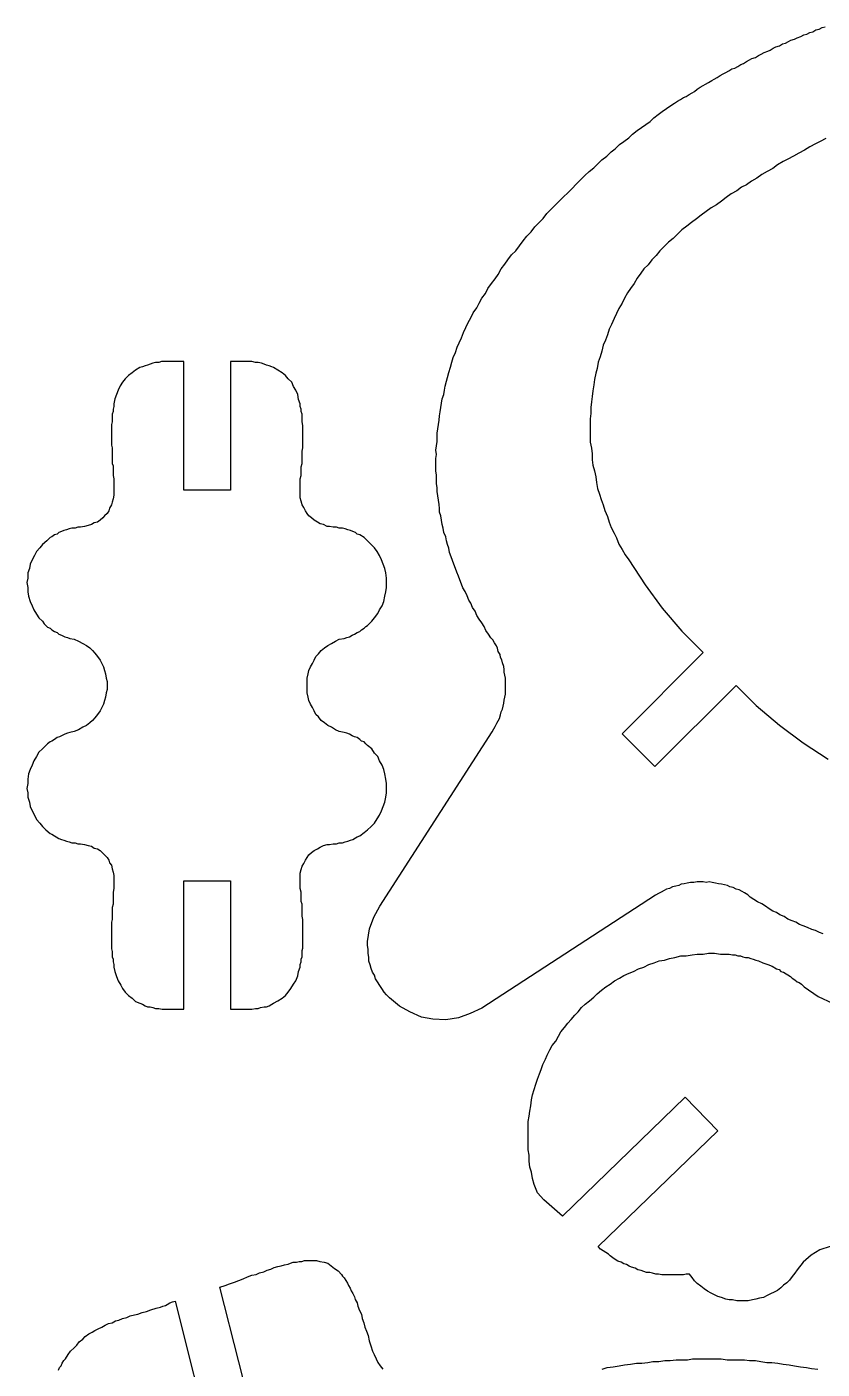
# Model space of a CAD drawing. Extents: x 3 to 449, y 3 to 233.
# Drawn here: x 3 to 54.7, y 129.4 to 216.5 of the extents above; entities that cross this region are included whole.
import ezdxf

# ---------------------------------------------------------------- set-up
doc = ezdxf.new("R2010")
doc.units = 0
doc.layers.add('DEFAULT_LAYER', color=1, linetype='CONTINUOUS')

msp = doc.modelspace()

# ---------------------------------------------------------------- linework, layer by layer
at = {"layer": 'DEFAULT_LAYER'}
for points in [[(54.749, 157.644), (54.511, 157.723), (54.234, 157.842), (53.996, 157.921), (53.719, 158.04), (53.441, 158.159), (53.204, 158.238), (52.966, 158.397), (52.729, 158.476), (52.451, 158.595), (52.214, 158.753), (51.936, 158.872), (51.699, 159.03), (51.461, 159.11), (51.223, 159.268), (50.986, 159.427), (50.748, 159.585), (50.471, 159.704), (50.233, 159.862), (49.995, 160.021), (49.837, 160.179), (49.639, 160.298), (49.481, 160.377), (49.283, 160.496), (49.084, 160.536), (48.886, 160.654), (48.688, 160.694), (48.53, 160.773), (48.332, 160.813), (48.134, 160.853), (47.936, 160.892), (47.738, 160.932), (47.54, 160.971), (47.342, 161.011), (47.144, 160.971), (46.946, 161.011), (46.708, 161.011), (46.55, 161.011), (46.351, 160.971), (46.114, 160.971), (45.916, 160.932), (45.718, 160.892), (45.52, 160.853), (45.361, 160.773), (45.163, 160.734), (44.965, 160.694), (44.767, 160.575), (44.569, 160.536), (44.411, 160.456), (44.213, 160.338), (44.054, 160.258), (43.856, 160.14), (32.568, 152.812), (31.815, 152.455), (31.062, 152.178), (30.231, 152.059), (29.399, 152.099), (28.646, 152.218), (27.894, 152.574), (27.22, 152.931), (26.587, 153.485), (26.389, 153.683), (26.23, 153.842), (26.072, 154.079), (25.953, 154.277), (25.794, 154.515), (25.676, 154.713), (25.596, 154.951), (25.478, 155.149), (25.398, 155.386), (25.319, 155.624), (25.24, 155.862), (25.24, 156.099), (25.2, 156.377), (25.2, 156.614), (25.161, 156.892), (25.161, 157.129), (25.279, 157.961), (25.557, 158.714), (25.953, 159.427), (33.241, 170.755), (33.36, 170.953), (33.439, 171.111), (33.558, 171.309), (33.637, 171.468), (33.716, 171.626), (33.795, 171.864), (33.835, 172.062), (33.914, 172.22), (33.954, 172.418), (33.993, 172.616), (34.033, 172.814), (34.073, 173.012), (34.112, 173.211), (34.112, 173.448), (34.112, 173.607), (34.112, 173.844), (34.112, 174.003), (34.112, 174.24), (34.073, 174.438), (34.033, 174.636), (34.033, 174.795), (33.993, 174.993), (33.914, 175.231), (33.875, 175.429), (33.795, 175.587), (33.756, 175.785), (33.637, 175.983), (33.597, 176.181), (33.518, 176.34), (33.399, 176.538), (33.281, 176.736), (33.162, 176.855), (33.003, 177.092), (32.845, 177.33), (32.726, 177.607), (32.568, 177.845), (32.409, 178.082), (32.251, 178.32), (32.132, 178.597), (31.973, 178.835), (31.855, 179.112), (31.736, 179.31), (31.617, 179.588), (31.498, 179.865), (31.34, 180.102), (31.26, 180.34), (31.142, 180.617), (31.062, 180.855), (30.944, 181.132), (30.864, 181.37), (30.746, 181.647), (30.666, 181.885), (30.587, 182.123), (30.468, 182.4), (30.429, 182.677), (30.349, 182.915), (30.27, 183.152), (30.231, 183.43), (30.112, 183.707), (30.072, 183.984), (29.993, 184.222), (29.953, 184.499), (29.914, 184.776), (29.835, 185.014), (29.835, 185.252), (29.795, 185.529), (29.755, 185.806), (29.716, 186.083), (29.676, 186.361), (29.676, 186.598), (29.636, 186.876), (29.636, 187.192), (29.636, 187.43), (29.597, 187.707), (29.597, 187.945), (29.597, 188.262), (29.597, 188.5), (29.636, 188.777), (29.597, 189.054), (29.636, 189.331), (29.676, 189.609), (29.676, 189.846), (29.676, 190.163), (29.716, 190.44), (29.755, 190.718), (29.795, 190.995), (29.835, 191.272), (29.874, 191.549), (29.914, 191.827), (29.953, 192.104), (29.993, 192.381), (30.112, 192.659), (30.151, 192.936), (30.191, 193.213), (30.27, 193.53), (30.349, 193.768), (30.429, 194.084), (30.547, 194.441), (30.627, 194.758), (30.706, 195.075), (30.864, 195.392), (30.983, 195.748), (31.102, 196.025), (31.26, 196.342), (31.379, 196.699), (31.538, 197.016), (31.696, 197.332), (31.855, 197.649), (32.013, 197.966), (32.251, 198.283), (32.409, 198.6), (32.568, 198.917), (32.805, 199.234), (32.964, 199.55), (33.201, 199.867), (33.439, 200.184), (33.637, 200.461), (33.835, 200.818), (34.073, 201.135), (34.271, 201.412), (34.508, 201.729), (34.786, 202.006), (35.023, 202.323), (35.261, 202.64), (35.499, 202.957), (35.776, 203.234), (36.014, 203.551), (36.291, 203.828), (36.568, 204.106), (36.806, 204.422), (37.083, 204.7), (37.36, 204.977), (37.598, 205.215), (37.875, 205.492), (38.152, 205.769), (38.43, 206.046), (38.707, 206.324), (38.984, 206.601), (39.261, 206.878), (39.539, 207.155), (39.856, 207.393), (40.093, 207.631), (40.371, 207.908), (40.687, 208.146), (40.965, 208.423), (41.242, 208.621), (41.519, 208.898), (41.796, 209.096), (42.113, 209.334), (42.351, 209.572), (42.668, 209.809), (42.945, 210.007), (43.222, 210.205), (43.5, 210.403), (43.737, 210.641), (44.015, 210.839), (44.292, 211.037), (44.569, 211.235), (44.846, 211.433), (45.084, 211.592), (45.282, 211.71), (45.48, 211.829), (45.678, 211.948), (45.837, 212.027), (46.035, 212.146), (46.233, 212.265), (46.391, 212.344), (46.55, 212.503), (46.748, 212.621), (46.946, 212.74), (47.104, 212.819), (47.302, 212.938), (47.5, 213.057), (47.659, 213.136), (47.857, 213.255), (48.055, 213.374), (48.253, 213.493), (48.411, 213.572), (48.609, 213.691), (48.807, 213.81), (49.005, 213.849), (49.203, 213.968), (49.401, 214.087), (49.56, 214.166), (49.758, 214.285), (49.956, 214.404), (50.114, 214.483), (50.352, 214.562), (50.55, 214.681), (50.708, 214.76), (50.906, 214.879), (51.144, 214.958), (51.303, 215.038), (51.501, 215.156), (51.659, 215.236), (51.897, 215.315), (52.095, 215.434), (52.293, 215.473), (52.491, 215.592), (52.649, 215.671), (52.887, 215.751), (53.045, 215.83), (53.283, 215.909), (53.481, 216.028), (53.679, 216.067), (53.877, 216.186), (54.075, 216.226), (54.273, 216.345), (54.471, 216.384), (54.669, 216.503), (54.867, 216.543)], [(54.907, 209.294), (54.551, 209.096), (54.234, 208.938), (53.877, 208.74), (53.521, 208.542), (53.164, 208.344), (52.808, 208.146), (52.451, 207.948), (52.134, 207.789), (51.778, 207.591), (51.461, 207.353), (51.105, 207.155), (50.748, 206.957), (50.431, 206.72), (50.075, 206.522), (49.758, 206.284), (49.441, 206.126), (49.124, 205.888), (48.768, 205.69), (48.451, 205.452), (48.134, 205.215), (47.817, 204.977), (47.461, 204.779), (47.144, 204.541), (46.827, 204.304), (46.51, 204.066), (46.193, 203.828), (45.876, 203.591), (45.559, 203.353), (45.282, 203.076), (45.005, 202.798), (44.688, 202.561), (44.411, 202.284), (44.133, 202.006), (43.896, 201.689), (43.618, 201.412), (43.381, 201.095), (43.104, 200.818), (42.905, 200.541), (42.668, 200.224), (42.47, 199.867), (42.232, 199.55), (42.034, 199.273), (41.836, 198.917), (41.678, 198.6), (41.48, 198.243), (41.321, 197.927), (41.163, 197.61), (41.004, 197.214), (40.846, 196.897), (40.727, 196.54), (40.608, 196.184), (40.45, 195.867), (40.371, 195.471), (40.252, 195.114), (40.133, 194.758), (40.054, 194.362), (39.974, 194.045), (39.895, 193.649), (39.856, 193.292), (39.776, 192.896), (39.737, 192.54), (39.697, 192.183), (39.658, 191.827), (39.658, 191.431), (39.618, 191.074), (39.618, 190.678), (39.618, 190.282), (39.618, 189.965), (39.618, 189.569), (39.697, 189.173), (39.737, 188.816), (39.737, 188.42), (39.776, 188.064), (39.895, 187.707), (39.974, 187.311), (40.014, 186.955), (40.093, 186.559), (40.212, 186.202), (40.331, 185.846), (40.45, 185.489), (40.569, 185.133), (40.727, 184.737), (40.846, 184.38), (40.965, 184.024), (41.163, 183.667), (41.321, 183.35), (41.48, 182.954), (41.678, 182.598), (41.876, 182.241), (42.113, 181.924), (43.183, 180.301), (44.292, 178.795), (45.559, 177.29), (46.946, 175.904), (41.678, 170.636), (43.816, 168.497), (49.084, 173.765), (50.392, 172.458), (51.897, 171.19), (53.441, 170.042), (55.065, 168.972)], [(55.188, 137.331), (54.516, 137.107), (53.956, 136.771), (53.451, 136.322), (53.059, 135.818), (52.891, 135.594), (52.723, 135.37), (52.555, 135.146), (52.387, 134.978), (52.163, 134.81), (51.995, 134.642), (51.771, 134.474), (51.547, 134.362), (51.323, 134.25), (51.099, 134.138), (50.875, 134.026), (50.595, 133.97), (50.371, 133.914), (50.146, 133.858), (49.866, 133.802), (49.642, 133.802), (49.362, 133.802), (49.138, 133.802), (48.858, 133.858), (48.634, 133.858), (48.41, 133.914), (48.13, 134.026), (47.906, 134.082), (47.682, 134.194), (47.458, 134.306), (47.234, 134.418), (47.01, 134.586), (46.786, 134.754), (46.561, 134.922), (46.393, 135.09), (46.225, 135.314), (46.057, 135.538), (45.833, 135.538), (45.665, 135.482), (45.441, 135.482), (45.217, 135.482), (45.049, 135.482), (44.825, 135.482), (44.657, 135.482), (44.433, 135.482), (44.265, 135.482), (44.041, 135.538), (43.873, 135.538), (43.649, 135.594), (43.481, 135.65), (43.257, 135.65), (43.088, 135.706), (42.92, 135.762), (42.696, 135.818), (42.528, 135.93), (42.304, 135.986), (42.136, 136.042), (41.968, 136.154), (41.8, 136.21), (41.632, 136.322), (41.408, 136.379), (41.24, 136.491), (41.072, 136.603), (40.904, 136.715), (40.792, 136.827), (40.624, 136.939), (40.456, 137.051), (40.288, 137.163), (40.12, 137.331), (47.906, 144.837), (45.777, 147.021), (37.823, 139.291), (36.591, 140.356), (36.199, 140.804), (35.975, 141.364), (35.862, 141.756), (35.806, 142.148), (35.694, 142.484), (35.638, 142.876), (35.638, 143.268), (35.582, 143.605), (35.582, 143.997), (35.582, 144.333), (35.582, 144.725), (35.582, 145.061), (35.582, 145.453), (35.638, 145.789), (35.694, 146.125), (35.75, 146.461), (35.806, 146.853), (35.862, 147.19), (35.975, 147.526), (36.087, 147.862), (36.199, 148.198), (36.311, 148.534), (36.423, 148.814), (36.535, 149.15), (36.703, 149.486), (36.815, 149.766), (36.983, 150.102), (37.151, 150.382), (37.375, 150.662), (37.543, 150.999), (37.711, 151.279), (37.935, 151.559), (38.159, 151.839), (38.383, 152.063), (38.607, 152.343), (38.831, 152.567), (39.055, 152.847), (39.279, 153.071), (39.56, 153.295), (39.84, 153.519), (40.064, 153.743), (40.344, 153.967), (40.624, 154.191), (40.904, 154.36), (41.184, 154.584), (41.52, 154.752), (41.8, 154.92), (42.136, 155.088), (42.416, 155.2), (42.752, 155.368), (43.088, 155.48), (43.425, 155.648), (43.761, 155.76), (44.097, 155.872), (44.433, 155.928), (44.769, 156.04), (45.105, 156.096), (45.497, 156.208), (45.833, 156.208), (46.225, 156.264), (46.561, 156.32), (46.954, 156.32), (47.29, 156.376), (47.682, 156.376), (48.074, 156.32), (48.466, 156.32), (48.634, 156.32), (48.858, 156.264), (49.026, 156.264), (49.194, 156.208), (49.362, 156.208), (49.53, 156.152), (49.698, 156.096), (49.866, 156.096), (50.034, 156.04), (50.202, 155.984), (50.371, 155.928), (50.539, 155.872), (50.819, 155.76), (51.155, 155.648), (51.435, 155.536), (51.715, 155.368), (51.883, 155.312), (51.995, 155.2), (52.163, 155.144), (52.331, 155.032), (52.443, 154.976), (52.611, 154.864), (52.723, 154.752), (52.891, 154.64), (53.059, 154.528), (53.171, 154.472), (53.339, 154.36), (53.507, 154.191), (54.404, 153.575), (55.356, 153.127)], [(18.029, 124.987), (15.564, 134.677), (15.9, 134.789), (16.18, 134.901), (16.516, 135.013), (16.796, 135.125), (17.077, 135.237), (17.357, 135.349), (17.637, 135.461), (17.917, 135.517), (18.141, 135.629), (18.421, 135.685), (18.645, 135.798), (18.869, 135.854), (19.093, 135.966), (19.317, 136.022), (19.541, 136.078), (19.765, 136.134), (19.989, 136.19), (20.157, 136.246), (20.325, 136.302), (20.55, 136.302), (20.718, 136.358), (20.886, 136.358), (21.054, 136.414), (21.222, 136.414), (21.502, 136.414), (21.838, 136.414), (22.062, 136.358), (22.342, 136.302), (22.566, 136.246), (22.79, 136.078), (23.014, 135.91), (23.238, 135.742), (23.462, 135.517), (23.518, 135.405), (23.63, 135.293), (23.742, 135.125), (23.854, 134.957), (23.91, 134.789), (24.022, 134.621), (24.079, 134.453), (24.191, 134.285), (24.303, 134.061), (24.359, 133.893), (24.471, 133.669), (24.527, 133.445), (24.639, 133.165), (24.751, 132.941), (24.807, 132.661), (24.919, 132.381), (24.975, 132.1), (25.087, 131.82), (25.199, 131.54), (25.255, 131.204), (25.367, 130.868), (25.479, 130.532), (25.591, 130.308), (25.703, 130.028), (25.815, 129.804), (25.983, 129.58), (26.151, 129.356)], [(5.089, 129.3), (5.145, 129.468), (5.257, 129.58), (5.313, 129.748), (5.425, 129.916), (5.537, 130.028), (5.705, 130.308), (5.873, 130.532), (6.098, 130.756), (6.266, 130.924), (6.434, 131.148), (6.658, 131.316), (6.826, 131.484), (7.05, 131.652), (7.274, 131.764), (7.442, 131.876), (7.666, 131.988), (7.89, 132.1), (8.114, 132.213), (8.338, 132.325), (8.562, 132.381), (8.786, 132.493), (9.01, 132.549), (9.234, 132.661), (9.514, 132.717), (9.739, 132.829), (10.019, 132.885), (10.243, 132.941), (10.523, 133.053), (10.803, 133.109), (11.083, 133.221), (11.419, 133.333), (11.699, 133.389), (11.867, 133.445), (12.035, 133.501), (12.147, 133.557), (12.315, 133.669), (12.483, 133.725), (12.651, 133.781), (15.06, 124.202)], [(40.379, 129.356), (40.715, 129.468), (41.107, 129.524), (41.499, 129.58), (41.835, 129.636), (42.228, 129.692), (42.62, 129.748), (42.956, 129.748), (43.348, 129.804), (43.684, 129.86), (44.076, 129.86), (44.468, 129.916), (44.804, 129.916), (45.196, 129.972), (45.532, 129.972), (45.925, 129.972), (46.261, 130.028), (46.653, 130.028), (47.045, 130.028), (47.381, 130.028), (47.773, 130.028), (48.109, 130.028), (48.501, 129.972), (48.837, 129.972), (49.229, 129.972), (49.622, 129.972), (49.958, 129.916), (50.35, 129.916), (50.686, 129.86), (51.078, 129.804), (51.414, 129.804), (51.806, 129.748), (52.142, 129.692), (52.534, 129.636), (52.871, 129.58), (53.263, 129.524), (53.655, 129.468), (53.991, 129.412), (54.383, 129.356)]]:
    msp.add_lwpolyline(points, dxfattribs=at)
msp.add_lwpolyline([(6.503, 163.489), (6.783, 163.433), (7.007, 163.377), (7.231, 163.321), (7.399, 163.209), (7.623, 163.152), (7.791, 163.04), (7.959, 162.872), (8.071, 162.76), (8.239, 162.592), (8.351, 162.424), (8.407, 162.256), (8.519, 162.088), (8.575, 161.864), (8.631, 161.64), (8.687, 161.416), (8.687, 161.136), (8.687, 160.968), (8.687, 160.744), (8.687, 160.576), (8.631, 160.352), (8.631, 160.128), (8.631, 159.96), (8.631, 159.736), (8.631, 159.567), (8.575, 159.343), (8.575, 159.175), (8.575, 158.951), (8.575, 158.783), (8.575, 158.559), (8.519, 158.391), (8.519, 158.167), (8.519, 157.999), (8.519, 157.775), (8.519, 157.607), (8.519, 157.439), (8.519, 157.215), (8.519, 157.047), (8.519, 156.879), (8.519, 156.655), (8.575, 156.487), (8.575, 156.319), (8.575, 156.151), (8.631, 155.982), (8.631, 155.814), (8.687, 155.646), (8.687, 155.478), (8.743, 155.198), (8.855, 154.862), (8.967, 154.582), (9.135, 154.302), (9.248, 154.078), (9.416, 153.854), (9.64, 153.63), (9.864, 153.462), (10.088, 153.238), (10.368, 153.126), (10.536, 153.07), (10.704, 152.958), (10.872, 152.902), (11.04, 152.902), (11.208, 152.846), (11.376, 152.79), (11.6, 152.79), (11.824, 152.734), (11.992, 152.734), (12.216, 152.734), (12.496, 152.734), (12.72, 152.734), (12.945, 152.734), (13.225, 152.734), (13.225, 161.08), (16.249, 161.08), (16.249, 152.734), (16.474, 152.734), (16.754, 152.734), (16.978, 152.734), (17.202, 152.734), (17.426, 152.734), (17.65, 152.734), (17.874, 152.79), (18.042, 152.79), (18.21, 152.846), (18.434, 152.902), (18.602, 152.902), (18.77, 152.958), (18.938, 153.07), (19.05, 153.126), (19.33, 153.294), (19.61, 153.462), (19.834, 153.63), (20.003, 153.854), (20.171, 154.078), (20.339, 154.358), (20.507, 154.582), (20.619, 154.918), (20.675, 155.198), (20.787, 155.478), (20.787, 155.646), (20.843, 155.814), (20.843, 155.982), (20.899, 156.151), (20.899, 156.319), (20.899, 156.543), (20.955, 156.711), (20.955, 156.879), (20.955, 157.047), (20.955, 157.271), (20.955, 157.439), (20.955, 157.607), (20.955, 157.831), (20.955, 157.999), (20.955, 158.167), (20.955, 158.391), (20.955, 158.559), (20.899, 158.783), (20.899, 158.951), (20.899, 159.175), (20.899, 159.343), (20.899, 159.567), (20.843, 159.736), (20.843, 159.96), (20.843, 160.184), (20.843, 160.352), (20.787, 160.576), (20.787, 160.744), (20.787, 160.968), (20.787, 161.136), (20.787, 161.36), (20.787, 161.584), (20.843, 161.808), (20.899, 162.032), (21.011, 162.2), (21.123, 162.424), (21.235, 162.592), (21.347, 162.76), (21.515, 162.928), (21.683, 163.04), (21.907, 163.152), (22.075, 163.265), (22.299, 163.377), (22.523, 163.433), (22.691, 163.433), (22.915, 163.489), (23.139, 163.489), (23.307, 163.545), (23.531, 163.545), (23.7, 163.601), (23.868, 163.657), (24.036, 163.713), (24.204, 163.769), (24.372, 163.881), (24.484, 163.937), (24.652, 163.993), (24.932, 164.217), (25.156, 164.385), (25.38, 164.609), (25.604, 164.833), (25.772, 165.113), (25.94, 165.337), (26.052, 165.617), (26.164, 165.897), (26.276, 166.177), (26.332, 166.513), (26.388, 166.793), (26.388, 167.074), (26.388, 167.41), (26.332, 167.69), (26.276, 168.026), (26.22, 168.306), (26.108, 168.586), (25.94, 168.866), (25.828, 169.146), (25.604, 169.37), (25.436, 169.65), (25.156, 169.874), (25.044, 169.986), (24.932, 170.098), (24.764, 170.154), (24.652, 170.266), (24.484, 170.378), (24.316, 170.435), (24.148, 170.491), (23.98, 170.603), (23.812, 170.659), (23.644, 170.715), (23.307, 170.771), (23.083, 170.883), (22.803, 171.051), (22.579, 171.163), (22.355, 171.331), (22.131, 171.499), (21.963, 171.723), (21.795, 171.891), (21.683, 172.115), (21.571, 172.339), (21.459, 172.563), (21.347, 172.787), (21.291, 173.011), (21.235, 173.291), (21.235, 173.515), (21.235, 173.795), (21.235, 174.02), (21.235, 174.244), (21.291, 174.524), (21.347, 174.748), (21.459, 174.972), (21.571, 175.196), (21.683, 175.42), (21.795, 175.644), (21.963, 175.812), (22.131, 176.036), (22.355, 176.204), (22.579, 176.372), (22.803, 176.484), (23.083, 176.652), (23.307, 176.764), (23.644, 176.82), (23.812, 176.876), (23.98, 176.932), (24.148, 177.044), (24.316, 177.1), (24.484, 177.212), (24.652, 177.268), (24.764, 177.38), (24.932, 177.492), (25.044, 177.605), (25.156, 177.661), (25.436, 177.941), (25.604, 178.165), (25.828, 178.445), (25.94, 178.669), (26.108, 178.949), (26.22, 179.229), (26.276, 179.565), (26.332, 179.845), (26.388, 180.125), (26.388, 180.461), (26.388, 180.741), (26.332, 181.077), (26.276, 181.358), (26.164, 181.638), (26.052, 181.918), (25.94, 182.198), (25.772, 182.478), (25.604, 182.702), (25.38, 182.926), (25.156, 183.15), (24.932, 183.374), (24.652, 183.542), (24.484, 183.598), (24.372, 183.71), (24.204, 183.766), (24.036, 183.822), (23.868, 183.878), (23.7, 183.934), (23.531, 183.99), (23.307, 183.99), (23.139, 184.046), (22.915, 184.046), (22.691, 184.102), (22.523, 184.102), (22.299, 184.214), (22.075, 184.27), (21.907, 184.382), (21.683, 184.494), (21.515, 184.662), (21.347, 184.774), (21.235, 184.943), (21.123, 185.111), (21.011, 185.335), (20.899, 185.503), (20.843, 185.727), (20.787, 185.951), (20.787, 186.175), (20.787, 186.399), (20.787, 186.567), (20.787, 186.791), (20.787, 187.015), (20.787, 187.183), (20.843, 187.407), (20.843, 187.575), (20.843, 187.799), (20.843, 187.967), (20.899, 188.191), (20.899, 188.416), (20.899, 188.584), (20.899, 188.808), (20.899, 188.976), (20.955, 189.2), (20.955, 189.368), (20.955, 189.536), (20.955, 189.76), (20.955, 189.928), (20.955, 190.152), (20.955, 190.32), (20.955, 190.488), (20.955, 190.656), (20.899, 190.88), (20.899, 191.048), (20.899, 191.216), (20.899, 191.384), (20.843, 191.552), (20.843, 191.72), (20.787, 191.888), (20.787, 192.057), (20.675, 192.337), (20.619, 192.673), (20.507, 192.953), (20.339, 193.177), (20.227, 193.457), (20.003, 193.681), (19.834, 193.905), (19.61, 194.073), (19.33, 194.241), (19.05, 194.409), (18.938, 194.465), (18.77, 194.521), (18.602, 194.577), (18.434, 194.633), (18.266, 194.689), (18.042, 194.745), (17.874, 194.745), (17.65, 194.801), (17.426, 194.801), (17.202, 194.801), (16.978, 194.801), (16.754, 194.801), (16.53, 194.801), (16.249, 194.801), (16.249, 186.455), (13.225, 186.455), (13.225, 194.801), (12.945, 194.801), (12.72, 194.801), (12.44, 194.801), (12.216, 194.801), (11.992, 194.801), (11.768, 194.801), (11.6, 194.745), (11.376, 194.745), (11.208, 194.689), (11.04, 194.633), (10.872, 194.577), (10.704, 194.521), (10.536, 194.465), (10.368, 194.409), (10.088, 194.241), (9.864, 194.073), (9.64, 193.905), (9.416, 193.681), (9.248, 193.457), (9.079, 193.233), (8.967, 192.953), (8.855, 192.673), (8.743, 192.393), (8.687, 192.057), (8.687, 191.888), (8.631, 191.72), (8.631, 191.552), (8.575, 191.384), (8.575, 191.216), (8.575, 191.048), (8.575, 190.88), (8.519, 190.712), (8.519, 190.488), (8.519, 190.32), (8.519, 190.152), (8.519, 189.928), (8.519, 189.76), (8.519, 189.592), (8.519, 189.368), (8.575, 189.2), (8.575, 188.976), (8.575, 188.808), (8.575, 188.584), (8.575, 188.416), (8.575, 188.191), (8.631, 188.023), (8.631, 187.799), (8.631, 187.575), (8.631, 187.407), (8.687, 187.183), (8.687, 187.015), (8.687, 186.791), (8.687, 186.567), (8.687, 186.399), (8.687, 186.119), (8.631, 185.895), (8.575, 185.671), (8.519, 185.503), (8.407, 185.279), (8.351, 185.111), (8.239, 184.943), (8.071, 184.774), (7.959, 184.662), (7.791, 184.494), (7.623, 184.382), (7.399, 184.326), (7.231, 184.214), (7.007, 184.158), (6.783, 184.102), (6.503, 184.046), (6.335, 184.046), (6.167, 183.99), (5.943, 183.99), (5.775, 183.934), (5.607, 183.878), (5.438, 183.822), (5.27, 183.766), (5.102, 183.71), (4.99, 183.598), (4.822, 183.542), (4.654, 183.43), (4.542, 183.374), (4.318, 183.15), (4.038, 182.926), (3.87, 182.702), (3.646, 182.478), (3.534, 182.198), (3.366, 181.918), (3.254, 181.638), (3.198, 181.358), (3.086, 181.077), (3.086, 180.741), (3.03, 180.461), (3.086, 180.125), (3.086, 179.845), (3.142, 179.565), (3.254, 179.229), (3.366, 178.949), (3.478, 178.669), (3.646, 178.389), (3.814, 178.165), (4.038, 177.941), (4.15, 177.773), (4.262, 177.661), (4.374, 177.548), (4.542, 177.492), (4.654, 177.38), (4.822, 177.268), (4.99, 177.212), (5.102, 177.1), (5.27, 177.044), (5.494, 176.932), (5.663, 176.876), (5.831, 176.82), (6.111, 176.764), (6.391, 176.652), (6.671, 176.484), (6.895, 176.372), (7.119, 176.204), (7.287, 176.036), (7.455, 175.868), (7.623, 175.644), (7.791, 175.42), (7.903, 175.196), (8.015, 174.972), (8.071, 174.748), (8.127, 174.524), (8.183, 174.244), (8.239, 174.02), (8.239, 173.795), (8.239, 173.515), (8.183, 173.291), (8.127, 173.011), (8.071, 172.787), (8.015, 172.563), (7.903, 172.339), (7.791, 172.115), (7.623, 171.891), (7.455, 171.667), (7.287, 171.499), (7.119, 171.331), (6.895, 171.163), (6.671, 171.051), (6.391, 170.883), (6.111, 170.771), (5.831, 170.715), (5.663, 170.659), (5.494, 170.603), (5.27, 170.491), (5.158, 170.435), (4.99, 170.378), (4.822, 170.266), (4.654, 170.154), (4.542, 170.098), (4.374, 169.986), (4.262, 169.874), (4.15, 169.762), (4.038, 169.65), (3.814, 169.426), (3.646, 169.146), (3.478, 168.866), (3.366, 168.586), (3.254, 168.306), (3.142, 168.026), (3.086, 167.69), (3.086, 167.41), (3.03, 167.074), (3.086, 166.793), (3.086, 166.513), (3.198, 166.177), (3.254, 165.897), (3.366, 165.617), (3.534, 165.337), (3.646, 165.057), (3.87, 164.833), (4.038, 164.609), (4.262, 164.385), (4.542, 164.161), (4.654, 164.105), (4.822, 163.993), (4.934, 163.937), (5.102, 163.825), (5.27, 163.769), (5.438, 163.713), (5.607, 163.657), (5.775, 163.601), (5.943, 163.545), (6.167, 163.545), (6.335, 163.489), (6.503, 163.489)], close=True, dxfattribs=at)

doc.saveas('drawing.dxf')
